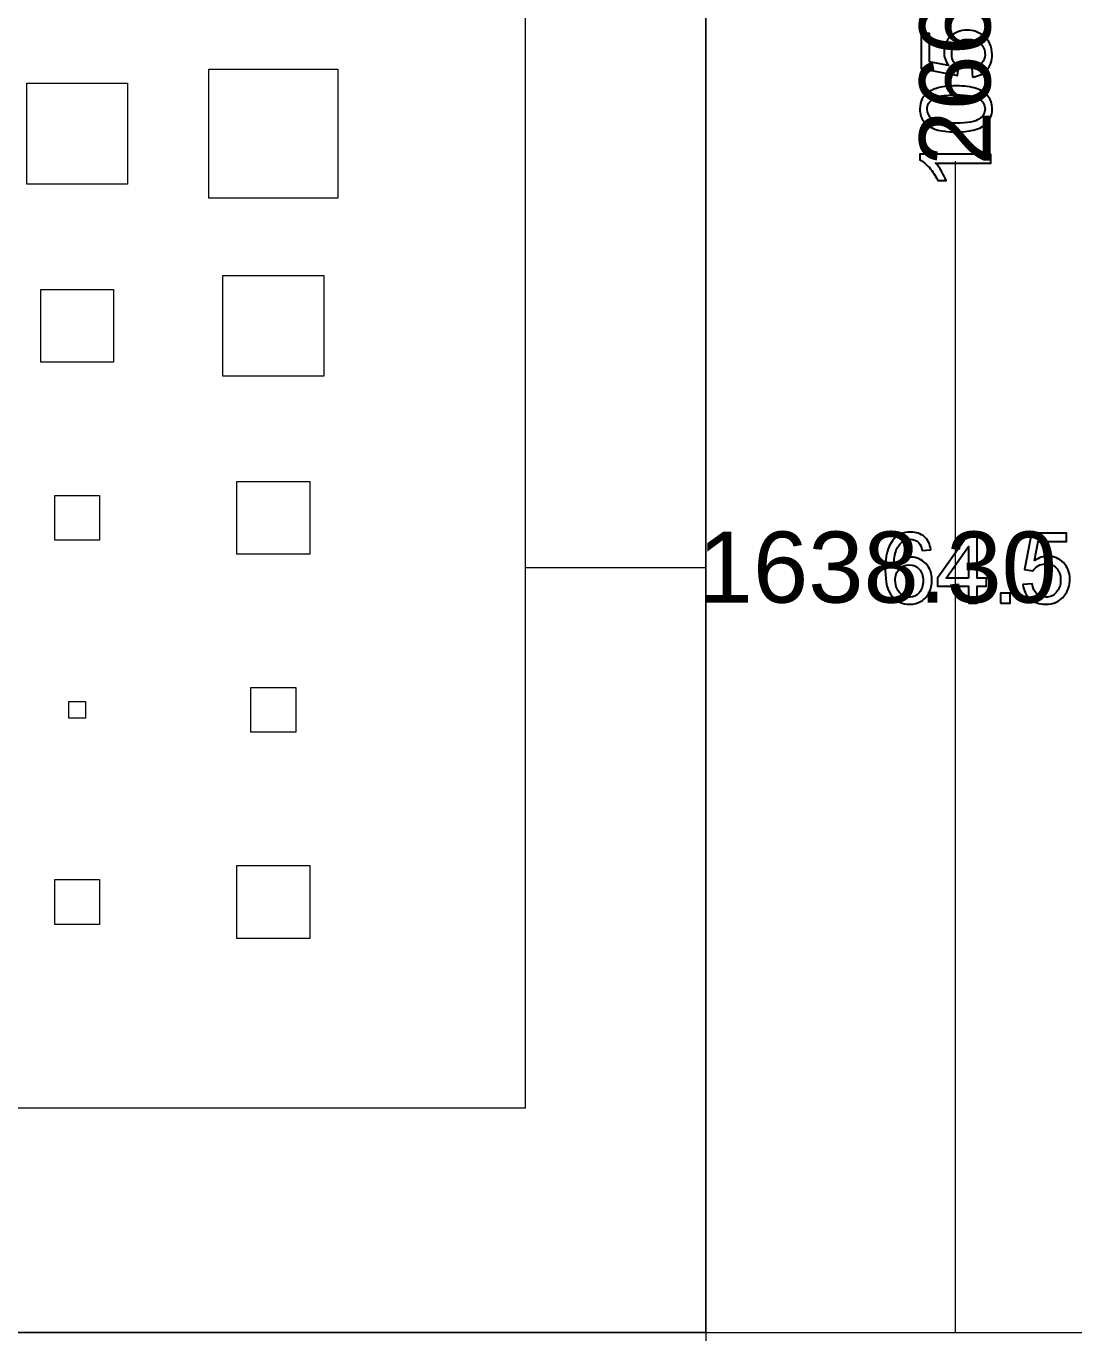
# Model space of a CAD drawing. Header units: millimetres. Extents: x -1282 to 711, y -1253 to 1504.
# Drawn here: x 145.3 to 519.4, y -1019.7 to -553.1 of the extents above; entities that cross this region are included whole.
import ezdxf

# ---------------------------------------------------------------- set-up
doc = ezdxf.new("R2010")
doc.units = ezdxf.units.MM
doc.header["$MEASUREMENT"] = 0
doc.layers.add('Livello 1', color=7, linetype='Continuous')
doc.styles.add('1', font='arial.ttf', dxfattribs={"height": 25.400016})
doc.dimstyles.get("Standard").update_dxf_attribs({"dimtxt": 0.18, "dimasz": 0.18, "dimexe": 0.18, "dimexo": 0.0625, "dimgap": 0.09, "dimtad": 0, "dimtih": 1, "dimtoh": 1, "dimdec": 4, "dimzin": 0, "dimdsep": 46, "dimtxsty": 'Standard', "dimcen": 0.09, "dimadec": 0, "dimazin": 0, "dimtfac": 1, "dimtdec": 4, "dimtofl": 0, "dimtmove": 0, "dimatfit": 3, "dimfxl": 1, "dimtolj": 1, "dimtzin": 0, "dimarcsym": 0})

# ---------------------------------------------------------------- blocks, each defined once
blk = doc.blocks.new('*D2')
at = {"layer": 'Defpoints', "color": 0}
for p in [(353.5, 30.5), (477.16, 30.5), (349.68, -1019.5)]:
    blk.add_point(p, dxfattribs=at)
at = {"layer": 'Livello 1', "color": 250, "lineweight": 9}
for p, q in [((353.56, 30.5), (477.34, 30.5)), ((477.16, 30.32), (477.16, -387.68)), ((477.16, -1019.32), (477.16, -601.32)), ((349.74, -1019.5), (477.34, -1019.5))]:
    blk.add_line(p, q, dxfattribs=at)
at = {"layer": 'Livello 1', "color": 250}
for points in [[(477.19, 30.32), (477.13, 30.32), (477.16, 30.5)], [(477.13, -1019.32), (477.19, -1019.32), (477.16, -1019.5)]]:
    blk.add_solid(points, dxfattribs=at)
at = {"layer": 'Livello 1', "color": 250, "insert": (477.16, -494.5), "char_height": 25.4, "attachment_point": 5, "rotation": 90, "style": '1'}
blk.add_mtext('\\A1;26670.00 mm', dxfattribs=at)
blk = doc.blocks.new('*D3')
at = {"layer": 'Defpoints', "color": 0}
for p in [(323.5, -746.19), (388, -746.44), (388, -749.69)]:
    blk.add_point(p, dxfattribs=at)
at = {"layer": 'Livello 1', "color": 250, "lineweight": 9}
for p, q in [((323.5, -746.26), (323.5, -746.62)), ((323.68, -746.44), (387.82, -746.44)), ((388, -749.63), (388, -746.26)), ((388, -746.44), (388.18, -746.44))]:
    blk.add_line(p, q, dxfattribs=at)
at = {"layer": 'Livello 1', "color": 250}
for points in [[(323.68, -746.41), (323.68, -746.47), (323.5, -746.44)], [(387.82, -746.47), (387.82, -746.41), (388, -746.44)]]:
    blk.add_solid(points, dxfattribs=at)
at = {"layer": 'Livello 1', "color": 250, "insert": (483.74, -746.44), "char_height": 25.4, "attachment_point": 5, "style": '1'}
blk.add_mtext('\\A1;1638.30 mm', dxfattribs=at)
blk = doc.blocks.new('*D4')
at = {"layer": 'Defpoints', "color": 0}
for p in [(388, -951.92), (-388, -1019.5), (388, -1215.39)]:
    blk.add_point(p, dxfattribs=at)
at = {"layer": 'Livello 1', "color": 250, "lineweight": 9}
for p, q in [((388, -951.99), (388, -1215.57)), ((-388, -1019.56), (-388, -1215.57)), ((-387.82, -1215.39), (-105.41, -1215.39)), ((387.82, -1215.39), (105.41, -1215.39))]:
    blk.add_line(p, q, dxfattribs=at)
at = {"layer": 'Livello 1', "color": 250}
for points in [[(-387.82, -1215.36), (-387.82, -1215.42), (-388, -1215.39)], [(387.82, -1215.42), (387.82, -1215.36), (388, -1215.39)]]:
    blk.add_solid(points, dxfattribs=at)
at = {"layer": 'Livello 1', "color": 250, "insert": (0, -1215.39), "char_height": 25.4, "attachment_point": 5, "style": '1'}
blk.add_mtext('\\A1;19710.40 mm', dxfattribs=at)
blk = doc.blocks.new('*D5')
at = {"layer": 'Defpoints', "color": 0}
for p in [(274.52, 1069.5), (673.41, 1069.5), (293.94, -1019.5)]:
    blk.add_point(p, dxfattribs=at)
at = {"layer": 'Livello 1', "color": 250, "lineweight": 9}
for p, q in [((274.58, 1069.5), (673.59, 1069.5)), ((673.41, 1069.32), (673.41, 131.6)), ((673.41, -1019.32), (673.41, -81.61)), ((294.01, -1019.5), (673.59, -1019.5))]:
    blk.add_line(p, q, dxfattribs=at)
at = {"layer": 'Livello 1', "color": 250}
for points in [[(673.44, 1069.32), (673.38, 1069.32), (673.41, 1069.5)], [(673.38, -1019.32), (673.44, -1019.32), (673.41, -1019.5)]]:
    blk.add_solid(points, dxfattribs=at)
at = {"layer": 'Livello 1', "color": 250, "insert": (673.41, 25), "char_height": 25.4, "attachment_point": 5, "rotation": 90, "style": '1'}
blk.add_mtext('\\A1;53060.59 mm', dxfattribs=at)

msp = doc.modelspace()

# ---------------------------------------------------------------- linework, layer by layer
at = {"layer": 'Livello 1', "color": 2, "lineweight": 9}
msp.add_lwpolyline([(-388, -1019.5), (388, -1019.5), (388, 1069.4996), (-388, 1069.4996), (-388, -1019.5)], close=True, dxfattribs=at)
at = {"layer": 'Livello 1', "color": 177, "lineweight": 9}
msp.add_open_spline([(323.5, 989.4996), (323.5, 989.4996), (-323.5, 989.4996), (-323.5, 989.4996), (-323.5, 989.4996), (-323.5, 989.4996), (-323.5, -939.5), (-323.5, -939.5), (-323.5, -939.5), (-323.5, -939.5), (323.5, -939.5), (323.5, -939.5), (323.5, -939.5), (323.5, -939.5), (323.5, -150.5774), (323.5, -150.5774), (323.5, -150.5774), (323.5, -150.5774), (255.7846, -111.8248), (255.7846, -111.8248), (255.7846, -111.8248), (255.7846, -111.8248), (323.5, 91.9396), (323.5, 91.9396), (323.5, 91.9396), (323.5, 91.9396), (323.5, 989.4996), (323.5, 989.4996)], degree=3, knots=[0, 0, 0, 0, 0.125, 0.125, 0.125, 0.125, 0.25, 0.25, 0.25, 0.25, 0.375, 0.375, 0.375, 0.375, 0.5, 0.5, 0.5, 0.5, 0.625, 0.625, 0.625, 0.625, 0.75, 0.75, 0.75, 0.75, 1, 1, 1, 1], dxfattribs=at)
at = {"layer": 'Livello 1', "color": 242, "lineweight": 9}
for points, knots in [([(388, 980.5), (388, 980.5), (388, -1019.5), (388, -1019.5), (388, -1019.5), (388, -1019.5), (-388, -1019.5), (-388, -1019.5), (-388, -1019.5), (-388, -1019.5), (-388, 980.5), (-388, 980.5)], [0, 0, 0, 0, 0.25, 0.25, 0.25, 0.25, 0.5, 0.5, 0.5, 0.5, 1, 1, 1, 1]), ([(210.595, -614.5188), (210.595, -614.5188), (256.595, -614.5188), (256.595, -614.5188), (256.595, -614.5188), (256.595, -614.5188), (256.595, -568.5188), (256.595, -568.5188), (256.595, -568.5188), (256.595, -568.5188), (210.595, -568.5188), (210.595, -568.5188), (210.595, -568.5188), (210.595, -568.5188), (210.595, -614.5188), (210.595, -614.5188)], [0, 0, 0, 0, 0.2, 0.2, 0.2, 0.2, 0.4, 0.4, 0.4, 0.4, 0.6, 0.6, 0.6, 0.6, 1, 1, 1, 1]), ([(145.5058, -609.5188), (145.5058, -609.5188), (181.5058, -609.5188), (181.5058, -609.5188), (181.5058, -609.5188), (181.5058, -609.5188), (181.5058, -573.5188), (181.5058, -573.5188), (181.5058, -573.5188), (181.5058, -573.5188), (145.5058, -573.5188), (145.5058, -573.5188), (145.5058, -573.5188), (145.5058, -573.5188), (145.5058, -609.5188), (145.5058, -609.5188)], [0, 0, 0, 0, 0.2, 0.2, 0.2, 0.2, 0.4, 0.4, 0.4, 0.4, 0.6, 0.6, 0.6, 0.6, 1, 1, 1, 1]), ([(215.595, -678.0959), (215.595, -678.0959), (251.595, -678.0959), (251.595, -678.0959), (251.595, -678.0959), (251.595, -678.0959), (251.595, -642.0959), (251.595, -642.0959), (251.595, -642.0959), (251.595, -642.0959), (215.595, -642.0959), (215.595, -642.0959), (215.595, -642.0959), (215.595, -642.0959), (215.595, -678.0959), (215.595, -678.0959)], [0, 0, 0, 0, 0.2, 0.2, 0.2, 0.2, 0.4, 0.4, 0.4, 0.4, 0.6, 0.6, 0.6, 0.6, 1, 1, 1, 1]), ([(150.5066, -673.0959), (150.5066, -673.0959), (176.5066, -673.0959), (176.5066, -673.0959), (176.5066, -673.0959), (176.5066, -673.0959), (176.5066, -647.0959), (176.5066, -647.0959), (176.5066, -647.0959), (176.5066, -647.0959), (150.5066, -647.0959), (150.5066, -647.0959), (150.5066, -647.0959), (150.5066, -647.0959), (150.5066, -673.0959), (150.5066, -673.0959)], [0, 0, 0, 0, 0.2, 0.2, 0.2, 0.2, 0.4, 0.4, 0.4, 0.4, 0.6, 0.6, 0.6, 0.6, 1, 1, 1, 1]), ([(220.595, -741.6729), (220.595, -741.6729), (246.595, -741.6729), (246.595, -741.6729), (246.595, -741.6729), (246.595, -741.6729), (246.595, -715.6729), (246.595, -715.6729), (246.595, -715.6729), (246.595, -715.6729), (220.595, -715.6729), (220.595, -715.6729), (220.595, -715.6729), (220.595, -715.6729), (220.595, -741.6729), (220.595, -741.6729)], [0, 0, 0, 0, 0.2, 0.2, 0.2, 0.2, 0.4, 0.4, 0.4, 0.4, 0.6, 0.6, 0.6, 0.6, 1, 1, 1, 1]), ([(155.5062, -736.6729), (155.5062, -736.6729), (171.5062, -736.6729), (171.5062, -736.6729), (171.5062, -736.6729), (171.5062, -736.6729), (171.5062, -720.6729), (171.5062, -720.6729), (171.5062, -720.6729), (171.5062, -720.6729), (155.5062, -720.6729), (155.5062, -720.6729), (155.5062, -720.6729), (155.5062, -720.6729), (155.5062, -736.6729), (155.5062, -736.6729)], [0, 0, 0, 0, 0.2, 0.2, 0.2, 0.2, 0.4, 0.4, 0.4, 0.4, 0.6, 0.6, 0.6, 0.6, 1, 1, 1, 1]), ([(225.595, -805.25), (225.595, -805.25), (241.595, -805.25), (241.595, -805.25), (241.595, -805.25), (241.595, -805.25), (241.595, -789.25), (241.595, -789.25), (241.595, -789.25), (241.595, -789.25), (225.595, -789.25), (225.595, -789.25), (225.595, -789.25), (225.595, -789.25), (225.595, -805.25), (225.595, -805.25)], [0, 0, 0, 0, 0.2, 0.2, 0.2, 0.2, 0.4, 0.4, 0.4, 0.4, 0.6, 0.6, 0.6, 0.6, 1, 1, 1, 1]), ([(160.5064, -800.25), (160.5064, -800.25), (166.5064, -800.25), (166.5064, -800.25), (166.5064, -800.25), (166.5064, -800.25), (166.5064, -794.25), (166.5064, -794.25), (166.5064, -794.25), (166.5064, -794.25), (160.5064, -794.25), (160.5064, -794.25), (160.5064, -794.25), (160.5064, -794.25), (160.5064, -800.25), (160.5064, -800.25)], [0, 0, 0, 0, 0.2, 0.2, 0.2, 0.2, 0.4, 0.4, 0.4, 0.4, 0.6, 0.6, 0.6, 0.6, 1, 1, 1, 1]), ([(220.595, -878.8269), (220.595, -878.8269), (246.595, -878.8269), (246.595, -878.8269), (246.595, -878.8269), (246.595, -878.8269), (246.595, -852.8269), (246.595, -852.8269), (246.595, -852.8269), (246.595, -852.8269), (220.595, -852.8269), (220.595, -852.8269), (220.595, -852.8269), (220.595, -852.8269), (220.595, -878.8269), (220.595, -878.8269)], [0, 0, 0, 0, 0.2, 0.2, 0.2, 0.2, 0.4, 0.4, 0.4, 0.4, 0.6, 0.6, 0.6, 0.6, 1, 1, 1, 1]), ([(155.5062, -873.8269), (155.5062, -873.8269), (171.5062, -873.8269), (171.5062, -873.8269), (171.5062, -873.8269), (171.5062, -873.8269), (171.5062, -857.8269), (171.5062, -857.8269), (171.5062, -857.8269), (171.5062, -857.8269), (155.5062, -857.8269), (155.5062, -857.8269), (155.5062, -857.8269), (155.5062, -857.8269), (155.5062, -873.8269), (155.5062, -873.8269)], [0, 0, 0, 0, 0.2, 0.2, 0.2, 0.2, 0.4, 0.4, 0.4, 0.4, 0.6, 0.6, 0.6, 0.6, 1, 1, 1, 1])]:
    msp.add_open_spline(points, degree=3, knots=knots, dxfattribs=at)
at = {"layer": 'Livello 1', "color": 250}
for points, knots in [([(483.206, -571.2718), (483.206, -571.2718), (482.959, -568.0263), (482.959, -568.0263), (482.959, -568.0263), (484.5407, -567.7852), (485.7283, -567.2266), (486.528, -566.3565), (486.528, -566.3565), (487.3217, -565.4863), (487.7215, -564.4221), (487.7215, -563.1697), (487.7215, -563.1697), (487.7215, -561.6586), (487.1571, -560.3945), (486.0341, -559.3656), (486.0341, -559.3656), (484.9052, -558.3425), (483.4118, -557.831), (481.5538, -557.831), (481.5538, -557.831), (479.784, -557.831), (478.3906, -558.319), (477.3675, -559.3009), (477.3675, -559.3009), (476.3444, -560.2828), (475.8329, -561.5822), (475.8329, -563.1991), (475.8329, -563.1991), (475.8329, -564.2045), (476.0622, -565.1041), (476.5208, -565.9037), (476.5208, -565.9037), (476.9794, -566.6975), (477.5733, -567.3207), (478.3024, -567.7793), (478.3024, -567.7793), (478.3024, -567.7793), (477.879, -570.7074), (477.879, -570.7074), (477.879, -570.7074), (477.879, -570.7074), (464.8968, -568.2732), (464.8968, -568.2732), (464.8968, -568.2732), (464.8968, -568.2732), (464.8968, -555.7496), (464.8968, -555.7496), (464.8968, -555.7496), (464.8968, -555.7496), (467.8601, -555.7496), (467.8601, -555.7496), (467.8601, -555.7496), (467.8601, -555.7496), (467.8601, -565.7979), (467.8601, -565.7979), (467.8601, -565.7979), (467.8601, -565.7979), (474.6746, -567.1443), (474.6746, -567.1443), (474.6746, -567.1443), (473.6104, -565.6333), (473.0812, -564.0458), (473.0812, -562.3877), (473.0812, -562.3877), (473.0812, -560.1887), (473.8456, -558.3308), (475.3743, -556.8197), (475.3743, -556.8197), (476.903, -555.3086), (478.8668, -554.5502), (481.2657, -554.5502), (481.2657, -554.5502), (483.5529, -554.5502), (485.5284, -555.2146), (487.1924, -556.5434), (487.1924, -556.5434), (489.2385, -558.1602), (490.2615, -560.371), (490.2615, -563.1697), (490.2615, -563.1697), (490.2615, -565.4628), (489.6148, -567.3325), (488.3271, -568.7847), (488.3271, -568.7847), (487.0395, -570.237), (485.3344, -571.066), (483.206, -571.2718)], [0, 0, 0, 0, 0.043478261, 0.043478261, 0.043478261, 0.043478261, 0.086956522, 0.086956522, 0.086956522, 0.086956522, 0.130434783, 0.130434783, 0.130434783, 0.130434783, 0.173913043, 0.173913043, 0.173913043, 0.173913043, 0.217391304, 0.217391304, 0.217391304, 0.217391304, 0.260869565, 0.260869565, 0.260869565, 0.260869565, 0.304347826, 0.304347826, 0.304347826, 0.304347826, 0.347826087, 0.347826087, 0.347826087, 0.347826087, 0.391304348, 0.391304348, 0.391304348, 0.391304348, 0.434782609, 0.434782609, 0.434782609, 0.434782609, 0.47826087, 0.47826087, 0.47826087, 0.47826087, 0.52173913, 0.52173913, 0.52173913, 0.52173913, 0.565217391, 0.565217391, 0.565217391, 0.565217391, 0.608695652, 0.608695652, 0.608695652, 0.608695652, 0.652173913, 0.652173913, 0.652173913, 0.652173913, 0.695652174, 0.695652174, 0.695652174, 0.695652174, 0.739130435, 0.739130435, 0.739130435, 0.739130435, 0.782608696, 0.782608696, 0.782608696, 0.782608696, 0.826086957, 0.826086957, 0.826086957, 0.826086957, 0.869565217, 0.869565217, 0.869565217, 0.869565217, 0.913043478, 0.913043478, 0.913043478, 0.913043478, 1, 1, 1, 1]), ([(477.3734, -590.8921), (474.3924, -590.8921), (471.9818, -590.5864), (470.1591, -589.9749), (470.1591, -589.9749), (468.3305, -589.3575), (466.9253, -588.4462), (465.9434, -587.235), (465.9434, -587.235), (464.9615, -586.0297), (464.4735, -584.5069), (464.4735, -582.6724), (464.4735, -582.6724), (464.4735, -581.3201), (464.7439, -580.1324), (465.2907, -579.1035), (465.2907, -579.1035), (465.8375, -578.0804), (466.6254, -577.2337), (467.6543, -576.5752), (467.6543, -576.5752), (468.6774, -575.9167), (469.9298, -575.3993), (471.4055, -575.023), (471.4055, -575.023), (472.8813, -574.6408), (474.8745, -574.4527), (477.3734, -574.4527), (477.3734, -574.4527), (480.3367, -574.4527), (482.7356, -574.7584), (484.5583, -575.364), (484.5583, -575.364), (486.3869, -575.9696), (487.7921, -576.881), (488.7799, -578.0922), (488.7799, -578.0922), (489.7676, -579.2975), (490.2615, -580.8262), (490.2615, -582.6724), (490.2615, -582.6724), (490.2615, -585.1007), (489.3972, -587.0116), (487.6627, -588.3992), (487.6627, -588.3992), (485.5461, -590.0631), (482.1182, -590.8921), (477.3734, -590.8921)], [0, 0, 0, 0, 0.076923077, 0.076923077, 0.076923077, 0.076923077, 0.153846154, 0.153846154, 0.153846154, 0.153846154, 0.230769231, 0.230769231, 0.230769231, 0.230769231, 0.307692308, 0.307692308, 0.307692308, 0.307692308, 0.384615385, 0.384615385, 0.384615385, 0.384615385, 0.461538462, 0.461538462, 0.461538462, 0.461538462, 0.538461538, 0.538461538, 0.538461538, 0.538461538, 0.615384615, 0.615384615, 0.615384615, 0.615384615, 0.692307692, 0.692307692, 0.692307692, 0.692307692, 0.769230769, 0.769230769, 0.769230769, 0.769230769, 0.846153846, 0.846153846, 0.846153846, 0.846153846, 1, 1, 1, 1]), ([(477.3851, -587.7171), (481.542, -587.7171), (484.3055, -587.235), (485.6695, -586.2649), (485.6695, -586.2649), (487.0395, -585.2947), (487.7215, -584.0953), (487.7215, -582.6724), (487.7215, -582.6724), (487.7215, -581.2495), (487.0336, -580.0501), (485.6637, -579.0799), (485.6637, -579.0799), (484.2878, -578.1098), (481.5303, -577.6277), (477.3851, -577.6277), (477.3851, -577.6277), (473.2282, -577.6277), (470.4648, -578.1098), (469.1007, -579.0799), (469.1007, -579.0799), (467.7308, -580.0442), (467.0487, -581.2554), (467.0487, -582.7077), (467.0487, -582.7077), (467.0487, -584.1306), (467.6543, -585.2712), (468.8597, -586.1237), (468.8597, -586.1237), (470.3943, -587.188), (473.24, -587.7171), (477.3851, -587.7171)], [0, 0, 0, 0, 0.111111111, 0.111111111, 0.111111111, 0.111111111, 0.222222222, 0.222222222, 0.222222222, 0.222222222, 0.333333333, 0.333333333, 0.333333333, 0.333333333, 0.444444444, 0.444444444, 0.444444444, 0.444444444, 0.555555556, 0.555555556, 0.555555556, 0.555555556, 0.666666667, 0.666666667, 0.666666667, 0.666666667, 0.777777778, 0.777777778, 0.777777778, 0.777777778, 1, 1, 1, 1]), ([(489.8382, -598.8708), (489.8382, -598.8708), (489.8382, -601.9752), (489.8382, -601.9752), (489.8382, -601.9752), (489.8382, -601.9752), (470.0709, -601.9752), (470.0709, -601.9752), (470.0709, -601.9752), (470.7882, -602.7219), (471.4996, -603.7038), (472.2111, -604.915), (472.2111, -604.915), (472.9225, -606.1262), (473.4575, -607.2198), (473.8103, -608.1841), (473.8103, -608.1841), (473.8103, -608.1841), (470.8117, -608.1841), (470.8117, -608.1841), (470.8117, -608.1841), (470.0003, -606.4496), (469.0125, -604.9327), (467.8484, -603.6333), (467.8484, -603.6333), (466.6901, -602.3339), (465.5671, -601.4108), (464.4735, -600.8698), (464.4735, -600.8698), (464.4735, -600.8698), (464.4735, -598.8708), (464.4735, -598.8708), (464.4735, -598.8708), (464.4735, -598.8708), (489.8382, -598.8708), (489.8382, -598.8708)], [0, 0, 0, 0, 0.1, 0.1, 0.1, 0.1, 0.2, 0.2, 0.2, 0.2, 0.3, 0.3, 0.3, 0.3, 0.4, 0.4, 0.4, 0.4, 0.5, 0.5, 0.5, 0.5, 0.6, 0.6, 0.6, 0.6, 0.7, 0.7, 0.7, 0.7, 0.8, 0.8, 0.8, 0.8, 1, 1, 1, 1]), ([(468.3577, -740.0367), (468.3577, -740.0367), (465.2886, -740.2837), (465.2886, -740.2837), (465.2886, -740.2837), (465.0122, -739.0666), (464.6183, -738.1787), (464.1067, -737.6261), (464.1067, -737.6261), (463.266, -736.7382), (462.2253, -736.2973), (460.9905, -736.2973), (460.9905, -736.2973), (459.9969, -736.2973), (459.1149, -736.5736), (458.3565, -737.1263), (458.3565, -737.1263), (457.3804, -737.8377), (456.6161, -738.8725), (456.0458, -740.2366), (456.0458, -740.2366), (455.4813, -741.6066), (455.1873, -743.5527), (455.1638, -746.0751), (455.1638, -746.0751), (455.9105, -744.9403), (456.8278, -744.0937), (457.9096, -743.5469), (457.9096, -743.5469), (458.9915, -742.9942), (460.1204, -742.7178), (461.308, -742.7178), (461.308, -742.7178), (463.3777, -742.7178), (465.1416, -743.4822), (466.5997, -745.005), (466.5997, -745.005), (468.052, -746.5278), (468.7811, -748.4916), (468.7811, -750.9082), (468.7811, -750.9082), (468.7811, -752.4957), (468.44, -753.9656), (467.758, -755.3296), (467.758, -755.3296), (467.0701, -756.6937), (466.1352, -757.7344), (464.9358, -758.4576), (464.9358, -758.4576), (463.7422, -759.1808), (462.384, -759.5453), (460.8671, -759.5453), (460.8671, -759.5453), (458.2859, -759.5453), (456.1751, -758.5928), (454.5406, -756.6937), (454.5406, -756.6937), (452.9119, -754.7946), (452.0947, -751.6607), (452.0947, -747.2981), (452.0947, -747.2981), (452.0947, -742.418), (453.0001, -738.8667), (454.8052, -736.65), (454.8052, -736.65), (456.3809, -734.7215), (458.5035, -733.7573), (461.1787, -733.7573), (461.1787, -733.7573), (463.166, -733.7573), (464.8005, -734.3158), (466.0705, -735.4271), (466.0705, -735.4271), (467.3405, -736.5383), (468.1049, -738.0729), (468.3577, -740.0367)], [0, 0, 0, 0, 0.05, 0.05, 0.05, 0.05, 0.1, 0.1, 0.1, 0.1, 0.15, 0.15, 0.15, 0.15, 0.2, 0.2, 0.2, 0.2, 0.25, 0.25, 0.25, 0.25, 0.3, 0.3, 0.3, 0.3, 0.35, 0.35, 0.35, 0.35, 0.4, 0.4, 0.4, 0.4, 0.45, 0.45, 0.45, 0.45, 0.5, 0.5, 0.5, 0.5, 0.55, 0.55, 0.55, 0.55, 0.6, 0.6, 0.6, 0.6, 0.65, 0.65, 0.65, 0.65, 0.7, 0.7, 0.7, 0.7, 0.75, 0.75, 0.75, 0.75, 0.8, 0.8, 0.8, 0.8, 0.85, 0.85, 0.85, 0.85, 0.9, 0.9, 0.9, 0.9, 1, 1, 1, 1]), ([(481.7691, -759.122), (481.7691, -759.122), (481.7691, -753.0895), (481.7691, -753.0895), (481.7691, -753.0895), (481.7691, -753.0895), (470.7977, -753.0895), (470.7977, -753.0895), (470.7977, -753.0895), (470.7977, -753.0895), (470.7977, -750.232), (470.7977, -750.232), (470.7977, -750.232), (470.7977, -750.232), (482.3336, -733.8631), (482.3336, -733.8631), (482.3336, -733.8631), (482.3336, -733.8631), (484.8736, -733.8631), (484.8736, -733.8631), (484.8736, -733.8631), (484.8736, -733.8631), (484.8736, -750.232), (484.8736, -750.232), (484.8736, -750.232), (484.8736, -750.232), (488.2955, -750.232), (488.2955, -750.232), (488.2955, -750.232), (488.2955, -750.232), (488.2955, -753.0895), (488.2955, -753.0895), (488.2955, -753.0895), (488.2955, -753.0895), (484.8736, -753.0895), (484.8736, -753.0895), (484.8736, -753.0895), (484.8736, -753.0895), (484.8736, -759.122), (484.8736, -759.122), (484.8736, -759.122), (484.8736, -759.122), (481.7691, -759.122), (481.7691, -759.122)], [0, 0, 0, 0, 0.083333333, 0.083333333, 0.083333333, 0.083333333, 0.166666667, 0.166666667, 0.166666667, 0.166666667, 0.25, 0.25, 0.25, 0.25, 0.333333333, 0.333333333, 0.333333333, 0.333333333, 0.416666667, 0.416666667, 0.416666667, 0.416666667, 0.5, 0.5, 0.5, 0.5, 0.583333333, 0.583333333, 0.583333333, 0.583333333, 0.666666667, 0.666666667, 0.666666667, 0.666666667, 0.75, 0.75, 0.75, 0.75, 0.833333333, 0.833333333, 0.833333333, 0.833333333, 1, 1, 1, 1]), ([(501.2777, -752.4898), (501.2777, -752.4898), (504.5232, -752.2428), (504.5232, -752.2428), (504.5232, -752.2428), (504.7643, -753.8245), (505.3229, -755.0121), (506.193, -755.8118), (506.193, -755.8118), (507.0632, -756.6055), (508.1274, -757.0053), (509.3798, -757.0053), (509.3798, -757.0053), (510.8909, -757.0053), (512.155, -756.4409), (513.1839, -755.3179), (513.1839, -755.3179), (514.207, -754.189), (514.7185, -752.6956), (514.7185, -750.8376), (514.7185, -750.8376), (514.7185, -749.0678), (514.2305, -747.6744), (513.2486, -746.6513), (513.2486, -746.6513), (512.2667, -745.6282), (510.9673, -745.1167), (509.3504, -745.1167), (509.3504, -745.1167), (508.345, -745.1167), (507.4454, -745.346), (506.6458, -745.8046), (506.6458, -745.8046), (505.852, -746.2632), (505.2288, -746.8571), (504.7702, -747.5862), (504.7702, -747.5862), (504.7702, -747.5862), (501.8421, -747.1628), (501.8421, -747.1628), (501.8421, -747.1628), (501.8421, -747.1628), (504.2763, -734.1806), (504.2763, -734.1806), (504.2763, -734.1806), (504.2763, -734.1806), (516.7999, -734.1806), (516.7999, -734.1806), (516.7999, -734.1806), (516.7999, -734.1806), (516.7999, -737.1439), (516.7999, -737.1439), (516.7999, -737.1439), (516.7999, -737.1439), (506.7516, -737.1439), (506.7516, -737.1439), (506.7516, -737.1439), (506.7516, -737.1439), (505.4052, -743.9584), (505.4052, -743.9584), (505.4052, -743.9584), (506.9162, -742.8942), (508.5037, -742.365), (510.1618, -742.365), (510.1618, -742.365), (512.3608, -742.365), (514.2187, -743.1294), (515.7298, -744.6581), (515.7298, -744.6581), (517.2409, -746.1868), (517.9993, -748.1506), (517.9993, -750.5495), (517.9993, -750.5495), (517.9993, -752.8367), (517.3349, -754.8122), (516.0061, -756.4762), (516.0061, -756.4762), (514.3893, -758.5223), (512.1785, -759.5453), (509.3798, -759.5453), (509.3798, -759.5453), (507.0867, -759.5453), (505.217, -758.8986), (503.7648, -757.6109), (503.7648, -757.6109), (502.3125, -756.3233), (501.4835, -754.6182), (501.2777, -752.4898)], [0, 0, 0, 0, 0.043478261, 0.043478261, 0.043478261, 0.043478261, 0.086956522, 0.086956522, 0.086956522, 0.086956522, 0.130434783, 0.130434783, 0.130434783, 0.130434783, 0.173913043, 0.173913043, 0.173913043, 0.173913043, 0.217391304, 0.217391304, 0.217391304, 0.217391304, 0.260869565, 0.260869565, 0.260869565, 0.260869565, 0.304347826, 0.304347826, 0.304347826, 0.304347826, 0.347826087, 0.347826087, 0.347826087, 0.347826087, 0.391304348, 0.391304348, 0.391304348, 0.391304348, 0.434782609, 0.434782609, 0.434782609, 0.434782609, 0.47826087, 0.47826087, 0.47826087, 0.47826087, 0.52173913, 0.52173913, 0.52173913, 0.52173913, 0.565217391, 0.565217391, 0.565217391, 0.565217391, 0.608695652, 0.608695652, 0.608695652, 0.608695652, 0.652173913, 0.652173913, 0.652173913, 0.652173913, 0.695652174, 0.695652174, 0.695652174, 0.695652174, 0.739130435, 0.739130435, 0.739130435, 0.739130435, 0.782608696, 0.782608696, 0.782608696, 0.782608696, 0.826086957, 0.826086957, 0.826086957, 0.826086957, 0.869565217, 0.869565217, 0.869565217, 0.869565217, 0.913043478, 0.913043478, 0.913043478, 0.913043478, 1, 1, 1, 1]), ([(481.7691, -750.232), (481.7691, -750.232), (481.7691, -738.8667), (481.7691, -738.8667), (481.7691, -738.8667), (481.7691, -738.8667), (473.8493, -750.232), (473.8493, -750.232), (473.8493, -750.232), (473.8493, -750.232), (481.7691, -750.232), (481.7691, -750.232)], [0, 0, 0, 0, 0.25, 0.25, 0.25, 0.25, 0.5, 0.5, 0.5, 0.5, 1, 1, 1, 1]), ([(455.6577, -750.9376), (455.6577, -752.0076), (455.887, -753.0307), (456.3398, -754.0067), (456.3398, -754.0067), (456.7925, -754.9827), (457.4275, -755.7236), (458.233, -756.2351), (458.233, -756.2351), (459.0444, -756.7466), (459.9028, -757.0053), (460.8142, -757.0053), (460.8142, -757.0053), (462.1371, -757.0053), (463.266, -756.4762), (464.2008, -755.4178), (464.2008, -755.4178), (465.1357, -754.3595), (465.6061, -752.9249), (465.6061, -751.1081), (465.6061, -751.1081), (465.6061, -749.3618), (465.1416, -747.986), (464.2185, -746.9806), (464.2185, -746.9806), (463.2954, -745.9751), (462.1194, -745.4695), (460.6907, -745.4695), (460.6907, -745.4695), (459.2913, -745.4695), (458.0978, -745.9751), (457.1217, -746.9806), (457.1217, -746.9806), (456.1457, -747.986), (455.6577, -749.303), (455.6577, -750.9376)], [0, 0, 0, 0, 0.1, 0.1, 0.1, 0.1, 0.2, 0.2, 0.2, 0.2, 0.3, 0.3, 0.3, 0.3, 0.4, 0.4, 0.4, 0.4, 0.5, 0.5, 0.5, 0.5, 0.6, 0.6, 0.6, 0.6, 0.7, 0.7, 0.7, 0.7, 0.8, 0.8, 0.8, 0.8, 1, 1, 1, 1]), ([(493.205, -759.122), (493.205, -759.122), (493.205, -755.5942), (493.205, -755.5942), (493.205, -755.5942), (493.205, -755.5942), (496.7328, -755.5942), (496.7328, -755.5942), (496.7328, -755.5942), (496.7328, -755.5942), (496.7328, -759.122), (496.7328, -759.122), (496.7328, -759.122), (496.7328, -759.122), (493.205, -759.122), (493.205, -759.122)], [0, 0, 0, 0, 0.2, 0.2, 0.2, 0.2, 0.4, 0.4, 0.4, 0.4, 0.6, 0.6, 0.6, 0.6, 1, 1, 1, 1])]:
    msp.add_open_spline(points, degree=3, knots=knots, dxfattribs=at)
at = {"layer": 'Livello 1', "color": 250, "lineweight": 9}
for points, knots in [([(483.206, -571.2718), (483.206, -571.2718), (482.959, -568.0263), (482.959, -568.0263), (482.959, -568.0263), (484.5407, -567.7852), (485.7283, -567.2266), (486.528, -566.3565), (486.528, -566.3565), (487.3217, -565.4863), (487.7215, -564.4221), (487.7215, -563.1697), (487.7215, -563.1697), (487.7215, -561.6586), (487.1571, -560.3945), (486.0341, -559.3656), (486.0341, -559.3656), (484.9052, -558.3425), (483.4118, -557.831), (481.5538, -557.831), (481.5538, -557.831), (479.784, -557.831), (478.3906, -558.319), (477.3675, -559.3009), (477.3675, -559.3009), (476.3444, -560.2828), (475.8329, -561.5822), (475.8329, -563.1991), (475.8329, -563.1991), (475.8329, -564.2045), (476.0622, -565.1041), (476.5208, -565.9037), (476.5208, -565.9037), (476.9794, -566.6975), (477.5733, -567.3207), (478.3024, -567.7793), (478.3024, -567.7793), (478.3024, -567.7793), (477.879, -570.7074), (477.879, -570.7074), (477.879, -570.7074), (477.879, -570.7074), (464.8968, -568.2732), (464.8968, -568.2732), (464.8968, -568.2732), (464.8968, -568.2732), (464.8968, -555.7496), (464.8968, -555.7496), (464.8968, -555.7496), (464.8968, -555.7496), (467.8601, -555.7496), (467.8601, -555.7496), (467.8601, -555.7496), (467.8601, -555.7496), (467.8601, -565.7979), (467.8601, -565.7979), (467.8601, -565.7979), (467.8601, -565.7979), (474.6746, -567.1443), (474.6746, -567.1443), (474.6746, -567.1443), (473.6104, -565.6333), (473.0812, -564.0458), (473.0812, -562.3877), (473.0812, -562.3877), (473.0812, -560.1887), (473.8456, -558.3308), (475.3743, -556.8197), (475.3743, -556.8197), (476.903, -555.3086), (478.8668, -554.5502), (481.2657, -554.5502), (481.2657, -554.5502), (483.5529, -554.5502), (485.5284, -555.2146), (487.1924, -556.5434), (487.1924, -556.5434), (489.2385, -558.1602), (490.2615, -560.371), (490.2615, -563.1697), (490.2615, -563.1697), (490.2615, -565.4628), (489.6148, -567.3325), (488.3271, -568.7847), (488.3271, -568.7847), (487.0395, -570.237), (485.3344, -571.066), (483.206, -571.2718)], [0, 0, 0, 0, 0.043478261, 0.043478261, 0.043478261, 0.043478261, 0.086956522, 0.086956522, 0.086956522, 0.086956522, 0.130434783, 0.130434783, 0.130434783, 0.130434783, 0.173913043, 0.173913043, 0.173913043, 0.173913043, 0.217391304, 0.217391304, 0.217391304, 0.217391304, 0.260869565, 0.260869565, 0.260869565, 0.260869565, 0.304347826, 0.304347826, 0.304347826, 0.304347826, 0.347826087, 0.347826087, 0.347826087, 0.347826087, 0.391304348, 0.391304348, 0.391304348, 0.391304348, 0.434782609, 0.434782609, 0.434782609, 0.434782609, 0.47826087, 0.47826087, 0.47826087, 0.47826087, 0.52173913, 0.52173913, 0.52173913, 0.52173913, 0.565217391, 0.565217391, 0.565217391, 0.565217391, 0.608695652, 0.608695652, 0.608695652, 0.608695652, 0.652173913, 0.652173913, 0.652173913, 0.652173913, 0.695652174, 0.695652174, 0.695652174, 0.695652174, 0.739130435, 0.739130435, 0.739130435, 0.739130435, 0.782608696, 0.782608696, 0.782608696, 0.782608696, 0.826086957, 0.826086957, 0.826086957, 0.826086957, 0.869565217, 0.869565217, 0.869565217, 0.869565217, 0.913043478, 0.913043478, 0.913043478, 0.913043478, 1, 1, 1, 1]), ([(477.3734, -590.8921), (474.3924, -590.8921), (471.9818, -590.5864), (470.1591, -589.9749), (470.1591, -589.9749), (468.3305, -589.3575), (466.9253, -588.4462), (465.9434, -587.235), (465.9434, -587.235), (464.9615, -586.0297), (464.4735, -584.5069), (464.4735, -582.6724), (464.4735, -582.6724), (464.4735, -581.3201), (464.7439, -580.1324), (465.2907, -579.1035), (465.2907, -579.1035), (465.8375, -578.0804), (466.6254, -577.2337), (467.6543, -576.5752), (467.6543, -576.5752), (468.6774, -575.9167), (469.9298, -575.3993), (471.4055, -575.023), (471.4055, -575.023), (472.8813, -574.6408), (474.8745, -574.4527), (477.3734, -574.4527), (477.3734, -574.4527), (480.3367, -574.4527), (482.7356, -574.7584), (484.5583, -575.364), (484.5583, -575.364), (486.3869, -575.9696), (487.7921, -576.881), (488.7799, -578.0922), (488.7799, -578.0922), (489.7676, -579.2975), (490.2615, -580.8262), (490.2615, -582.6724), (490.2615, -582.6724), (490.2615, -585.1007), (489.3972, -587.0116), (487.6627, -588.3992), (487.6627, -588.3992), (485.5461, -590.0631), (482.1182, -590.8921), (477.3734, -590.8921)], [0, 0, 0, 0, 0.076923077, 0.076923077, 0.076923077, 0.076923077, 0.153846154, 0.153846154, 0.153846154, 0.153846154, 0.230769231, 0.230769231, 0.230769231, 0.230769231, 0.307692308, 0.307692308, 0.307692308, 0.307692308, 0.384615385, 0.384615385, 0.384615385, 0.384615385, 0.461538462, 0.461538462, 0.461538462, 0.461538462, 0.538461538, 0.538461538, 0.538461538, 0.538461538, 0.615384615, 0.615384615, 0.615384615, 0.615384615, 0.692307692, 0.692307692, 0.692307692, 0.692307692, 0.769230769, 0.769230769, 0.769230769, 0.769230769, 0.846153846, 0.846153846, 0.846153846, 0.846153846, 1, 1, 1, 1]), ([(477.3851, -587.7171), (481.542, -587.7171), (484.3055, -587.235), (485.6695, -586.2649), (485.6695, -586.2649), (487.0395, -585.2947), (487.7215, -584.0953), (487.7215, -582.6724), (487.7215, -582.6724), (487.7215, -581.2495), (487.0336, -580.0501), (485.6637, -579.0799), (485.6637, -579.0799), (484.2878, -578.1098), (481.5303, -577.6277), (477.3851, -577.6277), (477.3851, -577.6277), (473.2282, -577.6277), (470.4648, -578.1098), (469.1007, -579.0799), (469.1007, -579.0799), (467.7308, -580.0442), (467.0487, -581.2554), (467.0487, -582.7077), (467.0487, -582.7077), (467.0487, -584.1306), (467.6543, -585.2712), (468.8597, -586.1237), (468.8597, -586.1237), (470.3943, -587.188), (473.24, -587.7171), (477.3851, -587.7171)], [0, 0, 0, 0, 0.111111111, 0.111111111, 0.111111111, 0.111111111, 0.222222222, 0.222222222, 0.222222222, 0.222222222, 0.333333333, 0.333333333, 0.333333333, 0.333333333, 0.444444444, 0.444444444, 0.444444444, 0.444444444, 0.555555556, 0.555555556, 0.555555556, 0.555555556, 0.666666667, 0.666666667, 0.666666667, 0.666666667, 0.777777778, 0.777777778, 0.777777778, 0.777777778, 1, 1, 1, 1]), ([(489.8382, -598.8708), (489.8382, -598.8708), (489.8382, -601.9752), (489.8382, -601.9752), (489.8382, -601.9752), (489.8382, -601.9752), (470.0709, -601.9752), (470.0709, -601.9752), (470.0709, -601.9752), (470.7882, -602.7219), (471.4996, -603.7038), (472.2111, -604.915), (472.2111, -604.915), (472.9225, -606.1262), (473.4575, -607.2198), (473.8103, -608.1841), (473.8103, -608.1841), (473.8103, -608.1841), (470.8117, -608.1841), (470.8117, -608.1841), (470.8117, -608.1841), (470.0003, -606.4496), (469.0125, -604.9327), (467.8484, -603.6333), (467.8484, -603.6333), (466.6901, -602.3339), (465.5671, -601.4108), (464.4735, -600.8698), (464.4735, -600.8698), (464.4735, -600.8698), (464.4735, -598.8708), (464.4735, -598.8708), (464.4735, -598.8708), (464.4735, -598.8708), (489.8382, -598.8708), (489.8382, -598.8708)], [0, 0, 0, 0, 0.1, 0.1, 0.1, 0.1, 0.2, 0.2, 0.2, 0.2, 0.3, 0.3, 0.3, 0.3, 0.4, 0.4, 0.4, 0.4, 0.5, 0.5, 0.5, 0.5, 0.6, 0.6, 0.6, 0.6, 0.7, 0.7, 0.7, 0.7, 0.8, 0.8, 0.8, 0.8, 1, 1, 1, 1]), ([(468.3577, -740.0367), (468.3577, -740.0367), (465.2886, -740.2837), (465.2886, -740.2837), (465.2886, -740.2837), (465.0122, -739.0666), (464.6183, -738.1787), (464.1067, -737.6261), (464.1067, -737.6261), (463.266, -736.7382), (462.2253, -736.2973), (460.9905, -736.2973), (460.9905, -736.2973), (459.9969, -736.2973), (459.1149, -736.5736), (458.3565, -737.1263), (458.3565, -737.1263), (457.3804, -737.8377), (456.6161, -738.8725), (456.0458, -740.2366), (456.0458, -740.2366), (455.4813, -741.6066), (455.1873, -743.5527), (455.1638, -746.0751), (455.1638, -746.0751), (455.9105, -744.9403), (456.8278, -744.0937), (457.9096, -743.5469), (457.9096, -743.5469), (458.9915, -742.9942), (460.1204, -742.7178), (461.308, -742.7178), (461.308, -742.7178), (463.3777, -742.7178), (465.1416, -743.4822), (466.5997, -745.005), (466.5997, -745.005), (468.052, -746.5278), (468.7811, -748.4916), (468.7811, -750.9082), (468.7811, -750.9082), (468.7811, -752.4957), (468.44, -753.9656), (467.758, -755.3296), (467.758, -755.3296), (467.0701, -756.6937), (466.1352, -757.7344), (464.9358, -758.4576), (464.9358, -758.4576), (463.7422, -759.1808), (462.384, -759.5453), (460.8671, -759.5453), (460.8671, -759.5453), (458.2859, -759.5453), (456.1751, -758.5928), (454.5406, -756.6937), (454.5406, -756.6937), (452.9119, -754.7946), (452.0947, -751.6607), (452.0947, -747.2981), (452.0947, -747.2981), (452.0947, -742.418), (453.0001, -738.8667), (454.8052, -736.65), (454.8052, -736.65), (456.3809, -734.7215), (458.5035, -733.7573), (461.1787, -733.7573), (461.1787, -733.7573), (463.166, -733.7573), (464.8005, -734.3158), (466.0705, -735.4271), (466.0705, -735.4271), (467.3405, -736.5383), (468.1049, -738.0729), (468.3577, -740.0367)], [0, 0, 0, 0, 0.05, 0.05, 0.05, 0.05, 0.1, 0.1, 0.1, 0.1, 0.15, 0.15, 0.15, 0.15, 0.2, 0.2, 0.2, 0.2, 0.25, 0.25, 0.25, 0.25, 0.3, 0.3, 0.3, 0.3, 0.35, 0.35, 0.35, 0.35, 0.4, 0.4, 0.4, 0.4, 0.45, 0.45, 0.45, 0.45, 0.5, 0.5, 0.5, 0.5, 0.55, 0.55, 0.55, 0.55, 0.6, 0.6, 0.6, 0.6, 0.65, 0.65, 0.65, 0.65, 0.7, 0.7, 0.7, 0.7, 0.75, 0.75, 0.75, 0.75, 0.8, 0.8, 0.8, 0.8, 0.85, 0.85, 0.85, 0.85, 0.9, 0.9, 0.9, 0.9, 1, 1, 1, 1]), ([(481.7691, -759.122), (481.7691, -759.122), (481.7691, -753.0895), (481.7691, -753.0895), (481.7691, -753.0895), (481.7691, -753.0895), (470.7977, -753.0895), (470.7977, -753.0895), (470.7977, -753.0895), (470.7977, -753.0895), (470.7977, -750.232), (470.7977, -750.232), (470.7977, -750.232), (470.7977, -750.232), (482.3336, -733.8631), (482.3336, -733.8631), (482.3336, -733.8631), (482.3336, -733.8631), (484.8736, -733.8631), (484.8736, -733.8631), (484.8736, -733.8631), (484.8736, -733.8631), (484.8736, -750.232), (484.8736, -750.232), (484.8736, -750.232), (484.8736, -750.232), (488.2955, -750.232), (488.2955, -750.232), (488.2955, -750.232), (488.2955, -750.232), (488.2955, -753.0895), (488.2955, -753.0895), (488.2955, -753.0895), (488.2955, -753.0895), (484.8736, -753.0895), (484.8736, -753.0895), (484.8736, -753.0895), (484.8736, -753.0895), (484.8736, -759.122), (484.8736, -759.122), (484.8736, -759.122), (484.8736, -759.122), (481.7691, -759.122), (481.7691, -759.122)], [0, 0, 0, 0, 0.083333333, 0.083333333, 0.083333333, 0.083333333, 0.166666667, 0.166666667, 0.166666667, 0.166666667, 0.25, 0.25, 0.25, 0.25, 0.333333333, 0.333333333, 0.333333333, 0.333333333, 0.416666667, 0.416666667, 0.416666667, 0.416666667, 0.5, 0.5, 0.5, 0.5, 0.583333333, 0.583333333, 0.583333333, 0.583333333, 0.666666667, 0.666666667, 0.666666667, 0.666666667, 0.75, 0.75, 0.75, 0.75, 0.833333333, 0.833333333, 0.833333333, 0.833333333, 1, 1, 1, 1]), ([(501.2777, -752.4898), (501.2777, -752.4898), (504.5232, -752.2428), (504.5232, -752.2428), (504.5232, -752.2428), (504.7643, -753.8245), (505.3229, -755.0121), (506.193, -755.8118), (506.193, -755.8118), (507.0632, -756.6055), (508.1274, -757.0053), (509.3798, -757.0053), (509.3798, -757.0053), (510.8909, -757.0053), (512.155, -756.4409), (513.1839, -755.3179), (513.1839, -755.3179), (514.207, -754.189), (514.7185, -752.6956), (514.7185, -750.8376), (514.7185, -750.8376), (514.7185, -749.0678), (514.2305, -747.6744), (513.2486, -746.6513), (513.2486, -746.6513), (512.2667, -745.6282), (510.9673, -745.1167), (509.3504, -745.1167), (509.3504, -745.1167), (508.345, -745.1167), (507.4454, -745.346), (506.6458, -745.8046), (506.6458, -745.8046), (505.852, -746.2632), (505.2288, -746.8571), (504.7702, -747.5862), (504.7702, -747.5862), (504.7702, -747.5862), (501.8421, -747.1628), (501.8421, -747.1628), (501.8421, -747.1628), (501.8421, -747.1628), (504.2763, -734.1806), (504.2763, -734.1806), (504.2763, -734.1806), (504.2763, -734.1806), (516.7999, -734.1806), (516.7999, -734.1806), (516.7999, -734.1806), (516.7999, -734.1806), (516.7999, -737.1439), (516.7999, -737.1439), (516.7999, -737.1439), (516.7999, -737.1439), (506.7516, -737.1439), (506.7516, -737.1439), (506.7516, -737.1439), (506.7516, -737.1439), (505.4052, -743.9584), (505.4052, -743.9584), (505.4052, -743.9584), (506.9162, -742.8942), (508.5037, -742.365), (510.1618, -742.365), (510.1618, -742.365), (512.3608, -742.365), (514.2187, -743.1294), (515.7298, -744.6581), (515.7298, -744.6581), (517.2409, -746.1868), (517.9993, -748.1506), (517.9993, -750.5495), (517.9993, -750.5495), (517.9993, -752.8367), (517.3349, -754.8122), (516.0061, -756.4762), (516.0061, -756.4762), (514.3893, -758.5223), (512.1785, -759.5453), (509.3798, -759.5453), (509.3798, -759.5453), (507.0867, -759.5453), (505.217, -758.8986), (503.7648, -757.6109), (503.7648, -757.6109), (502.3125, -756.3233), (501.4835, -754.6182), (501.2777, -752.4898)], [0, 0, 0, 0, 0.043478261, 0.043478261, 0.043478261, 0.043478261, 0.086956522, 0.086956522, 0.086956522, 0.086956522, 0.130434783, 0.130434783, 0.130434783, 0.130434783, 0.173913043, 0.173913043, 0.173913043, 0.173913043, 0.217391304, 0.217391304, 0.217391304, 0.217391304, 0.260869565, 0.260869565, 0.260869565, 0.260869565, 0.304347826, 0.304347826, 0.304347826, 0.304347826, 0.347826087, 0.347826087, 0.347826087, 0.347826087, 0.391304348, 0.391304348, 0.391304348, 0.391304348, 0.434782609, 0.434782609, 0.434782609, 0.434782609, 0.47826087, 0.47826087, 0.47826087, 0.47826087, 0.52173913, 0.52173913, 0.52173913, 0.52173913, 0.565217391, 0.565217391, 0.565217391, 0.565217391, 0.608695652, 0.608695652, 0.608695652, 0.608695652, 0.652173913, 0.652173913, 0.652173913, 0.652173913, 0.695652174, 0.695652174, 0.695652174, 0.695652174, 0.739130435, 0.739130435, 0.739130435, 0.739130435, 0.782608696, 0.782608696, 0.782608696, 0.782608696, 0.826086957, 0.826086957, 0.826086957, 0.826086957, 0.869565217, 0.869565217, 0.869565217, 0.869565217, 0.913043478, 0.913043478, 0.913043478, 0.913043478, 1, 1, 1, 1]), ([(481.7691, -750.232), (481.7691, -750.232), (481.7691, -738.8667), (481.7691, -738.8667), (481.7691, -738.8667), (481.7691, -738.8667), (473.8493, -750.232), (473.8493, -750.232), (473.8493, -750.232), (473.8493, -750.232), (481.7691, -750.232), (481.7691, -750.232)], [0, 0, 0, 0, 0.25, 0.25, 0.25, 0.25, 0.5, 0.5, 0.5, 0.5, 1, 1, 1, 1]), ([(455.6577, -750.9376), (455.6577, -752.0076), (455.887, -753.0307), (456.3398, -754.0067), (456.3398, -754.0067), (456.7925, -754.9827), (457.4275, -755.7236), (458.233, -756.2351), (458.233, -756.2351), (459.0444, -756.7466), (459.9028, -757.0053), (460.8142, -757.0053), (460.8142, -757.0053), (462.1371, -757.0053), (463.266, -756.4762), (464.2008, -755.4178), (464.2008, -755.4178), (465.1357, -754.3595), (465.6061, -752.9249), (465.6061, -751.1081), (465.6061, -751.1081), (465.6061, -749.3618), (465.1416, -747.986), (464.2185, -746.9806), (464.2185, -746.9806), (463.2954, -745.9751), (462.1194, -745.4695), (460.6907, -745.4695), (460.6907, -745.4695), (459.2913, -745.4695), (458.0978, -745.9751), (457.1217, -746.9806), (457.1217, -746.9806), (456.1457, -747.986), (455.6577, -749.303), (455.6577, -750.9376)], [0, 0, 0, 0, 0.1, 0.1, 0.1, 0.1, 0.2, 0.2, 0.2, 0.2, 0.3, 0.3, 0.3, 0.3, 0.4, 0.4, 0.4, 0.4, 0.5, 0.5, 0.5, 0.5, 0.6, 0.6, 0.6, 0.6, 0.7, 0.7, 0.7, 0.7, 0.8, 0.8, 0.8, 0.8, 1, 1, 1, 1]), ([(493.205, -759.122), (493.205, -759.122), (493.205, -755.5942), (493.205, -755.5942), (493.205, -755.5942), (493.205, -755.5942), (496.7328, -755.5942), (496.7328, -755.5942), (496.7328, -755.5942), (496.7328, -755.5942), (496.7328, -759.122), (496.7328, -759.122), (496.7328, -759.122), (496.7328, -759.122), (493.205, -759.122), (493.205, -759.122)], [0, 0, 0, 0, 0.2, 0.2, 0.2, 0.2, 0.4, 0.4, 0.4, 0.4, 0.6, 0.6, 0.6, 0.6, 1, 1, 1, 1])]:
    msp.add_open_spline(points, degree=3, knots=knots, dxfattribs=at)

# ---------------------------------------------------------------- dimensions: what is measured, and where the dimension line sits
at = {"layer": 'Livello 1'}
for base, p1, p2, picture, middle in [((673.4071, 1069.4996), (293.945, -1019.5), (274.518, 1069.4996), '*D5', (673.4071, 24.9998)), ((477.1559, 30.4999), (349.6824, -1019.5), (353.5001, 30.4999), '*D2', (477.1559, -494.50005))]:
    dim = msp.add_linear_dim(base=base, p1=p1, p2=p2, angle=90, dimstyle='Standard', override={"dimtxt": 35.2778, "dimtad": 0, "dimjust": 0, "dimtih": 0, "dimdec": 2, "dimlfac": 25.4, "dimzin": 1, "dimlunit": 2, "dimpost": '<> mm', "dimtxsty": '1', "dimclrd": 250, "dimclre": 250, "dimclrt": 250, "dimlwd": 9, "dimlwe": 9}, dxfattribs=at)
    dim.commit()
    dim.dimension.update_dxf_attribs({"geometry": picture, "text_midpoint": middle})
for base, p1, p2, picture, middle in [((388, -746.4397), (323.5, -746.1928), (388, -749.6896), '*D3', (483.73596, -746.4397)), ((388, -1215.3868), (-388, -1019.5), (388, -951.923), '*D4', (0, -1215.3868))]:
    dim = msp.add_linear_dim(base=base, p1=p1, p2=p2, dimstyle='Standard', override={"dimtxt": 35.2778, "dimtad": 0, "dimjust": 0, "dimtih": 0, "dimdec": 2, "dimlfac": 25.4, "dimzin": 1, "dimlunit": 2, "dimpost": '<> mm', "dimtxsty": '1', "dimclrd": 250, "dimclre": 250, "dimclrt": 250, "dimlwd": 9, "dimlwe": 9}, dxfattribs=at)
    dim.commit()
    dim.dimension.update_dxf_attribs({"geometry": picture, "text_midpoint": middle})

doc.saveas('drawing.dxf')
